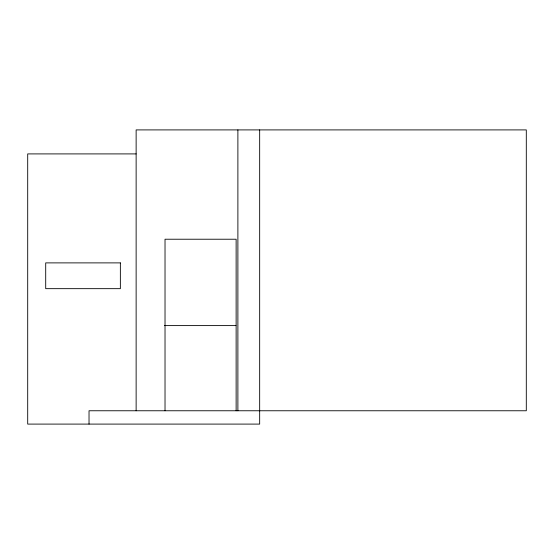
<?xml version="1.0" encoding="UTF-8"?>
<svg xmlns="http://www.w3.org/2000/svg" width="554" height="554" viewBox="0 0 554 554"><rect width="100%" height="100%" fill="white"/><g stroke="black" fill="none" stroke-linecap="round" stroke-linejoin="round"><path stroke-width="0.83" d="M136.132 153.908L27.7 153.908L27.7 424.094L259.667 424.094L259.667 129.906M164.524 325.6L235.928 325.6M237.888 129.906L237.888 410.763M236.129 410.763L236.129 239.224L165.023 239.224L165.023 410.763M136.132 410.763L136.132 129.906L526.3 129.906L526.3 410.763L89.028 410.763L89.028 424.094M120.363 262.887L45.705 262.887L45.705 288.662L120.363 288.662L120.363 262.887"/></g></svg>
